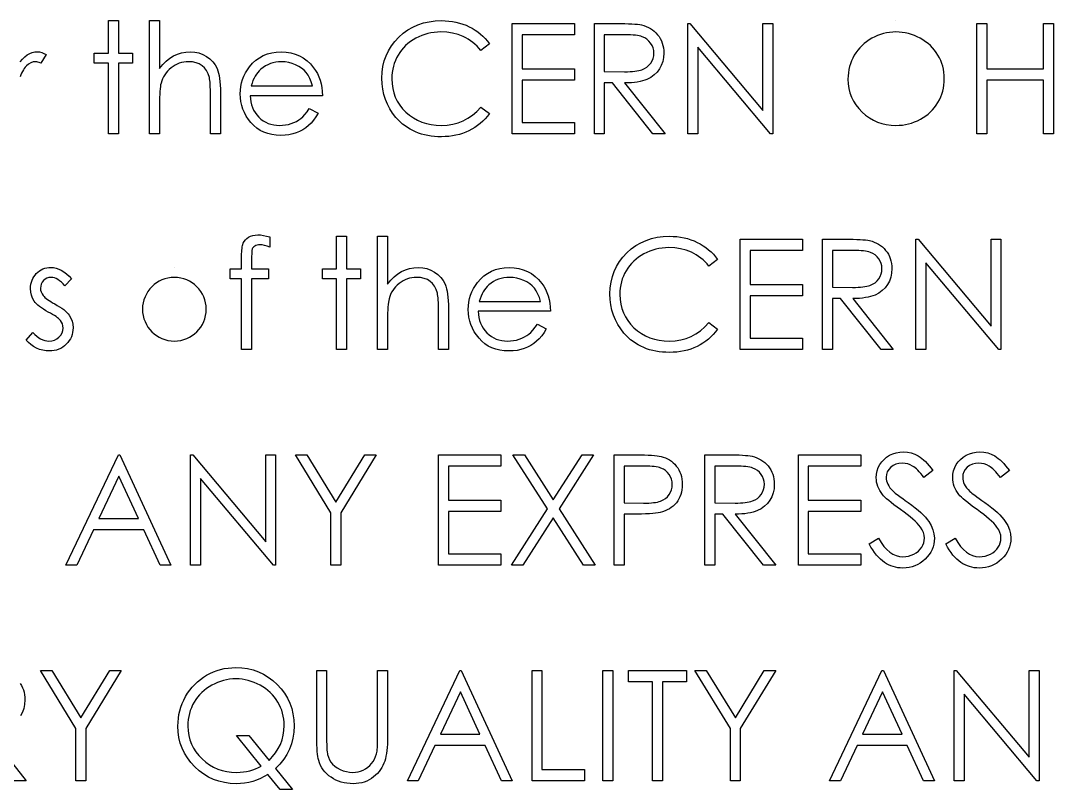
# Model space of a CAD drawing. Header units: millimetres. Extents: x -118 to 176, y -25 to 88.
# Drawn here: x 42.28 to 74.99, y 56.45 to 80.8 of the extents above; entities that cross this region are included whole.
import ezdxf

# ---------------------------------------------------------------- set-up
doc = ezdxf.new("R2010")
doc.units = ezdxf.units.MM

msp = doc.modelspace()

# ---------------------------------------------------------------- linework, layer by layer
at = {"color": 7, "linetype": 'Continuous'}
for p, q in [((69.991, 80.804), (69.991, 80.804)), ((47.152, 72.984), (47.152, 72.984))]:
    msp.add_line(p, q, dxfattribs=at)
at = {"color": 7, "linetype": 'Continuous', "flags": 128}
for points in [[(45.064, 80.804), (45.379, 80.804), (45.379, 80.804), (45.379, 79.772), (45.379, 79.772), (45.827, 79.772), (45.827, 79.772), (45.827, 79.458), (45.827, 79.458), (45.379, 79.458), (45.379, 79.458), (45.379, 77.215), (45.379, 77.215), (45.064, 77.215), (45.064, 77.215), (45.064, 79.458), (45.064, 79.458), (44.616, 79.458), (44.616, 79.458), (44.616, 79.772), (44.616, 79.772), (45.064, 79.772), (45.064, 79.772), (45.064, 80.804)], [(46.366, 80.804), (46.68, 80.804), (46.68, 80.804), (46.68, 79.289), (46.68, 79.289), (46.784, 79.413), (46.893, 79.521), (47.007, 79.612), (47.126, 79.685), (47.25, 79.743), (47.38, 79.784), (47.513, 79.809), (47.653, 79.817), (47.653, 79.817), (47.795, 79.808), (47.928, 79.781), (48.053, 79.736), (48.169, 79.673), (48.274, 79.594), (48.365, 79.504), (48.441, 79.4), (48.502, 79.284), (48.527, 79.219), (48.549, 79.145), (48.567, 79.063), (48.583, 78.972), (48.594, 78.871), (48.602, 78.763), (48.608, 78.646), (48.609, 78.521), (48.609, 78.521), (48.609, 77.215), (48.609, 77.215), (48.295, 77.215), (48.295, 77.215), (48.295, 78.418), (48.295, 78.418), (48.294, 78.522), (48.293, 78.617), (48.29, 78.704), (48.286, 78.782), (48.281, 78.85), (48.275, 78.908), (48.267, 78.959), (48.259, 79), (48.259, 79), (48.221, 79.117), (48.17, 79.22), (48.107, 79.306), (48.031, 79.377), (47.942, 79.432), (47.84, 79.471), (47.725, 79.495), (47.598, 79.503), (47.598, 79.503), (47.522, 79.5), (47.448, 79.491), (47.376, 79.476), (47.307, 79.455), (47.239, 79.427), (47.173, 79.394), (47.11, 79.354), (47.048, 79.308), (46.99, 79.258), (46.937, 79.205), (46.889, 79.149), (46.847, 79.09), (46.81, 79.028), (46.777, 78.964), (46.75, 78.896), (46.728, 78.826), (46.728, 78.826), (46.717, 78.775), (46.707, 78.714), (46.699, 78.643), (46.692, 78.561), (46.687, 78.471), (46.683, 78.37), (46.68, 78.26), (46.68, 78.139), (46.68, 78.139), (46.68, 77.215), (46.68, 77.215), (46.366, 77.215), (46.366, 77.215), (46.366, 80.804)], [(57.135, 80.072), (56.86, 79.862), (56.86, 79.862), (56.8, 79.931), (56.738, 79.997), (56.673, 80.058), (56.605, 80.114), (56.533, 80.166), (56.46, 80.214), (56.383, 80.257), (56.303, 80.297), (56.136, 80.362), (55.961, 80.408), (55.779, 80.436), (55.588, 80.445), (55.588, 80.445), (55.483, 80.443), (55.379, 80.433), (55.278, 80.417), (55.179, 80.396), (55.081, 80.367), (54.985, 80.334), (54.892, 80.293), (54.8, 80.247), (54.712, 80.195), (54.629, 80.139), (54.551, 80.079), (54.478, 80.014), (54.41, 79.945), (54.348, 79.872), (54.29, 79.795), (54.238, 79.713), (54.191, 79.628), (54.151, 79.541), (54.117, 79.451), (54.089, 79.358), (54.067, 79.263), (54.051, 79.165), (54.042, 79.064), (54.039, 78.961), (54.039, 78.961), (54.046, 78.806), (54.067, 78.658), (54.101, 78.517), (54.15, 78.382), (54.213, 78.253), (54.29, 78.131), (54.38, 78.015), (54.485, 77.907), (54.6, 77.808), (54.722, 77.721), (54.852, 77.649), (54.989, 77.59), (55.133, 77.543), (55.285, 77.51), (55.444, 77.49), (55.61, 77.484), (55.61, 77.484), (55.793, 77.493), (55.968, 77.52), (56.136, 77.566), (56.296, 77.63), (56.449, 77.712), (56.594, 77.812), (56.73, 77.93), (56.86, 78.067), (56.86, 78.067), (57.135, 77.859), (57.135, 77.859), (57.068, 77.774), (56.996, 77.693), (56.921, 77.618), (56.842, 77.548), (56.758, 77.482), (56.671, 77.422), (56.579, 77.367), (56.484, 77.316), (56.385, 77.271), (56.283, 77.233), (56.179, 77.2), (56.071, 77.172), (55.961, 77.151), (55.847, 77.137), (55.731, 77.128), (55.612, 77.125), (55.612, 77.125), (55.499, 77.127), (55.389, 77.135), (55.283, 77.147), (55.179, 77.163), (55.078, 77.184), (54.98, 77.211), (54.886, 77.242), (54.794, 77.278), (54.705, 77.318), (54.619, 77.364), (54.537, 77.414), (54.457, 77.469), (54.38, 77.529), (54.307, 77.593), (54.236, 77.663), (54.168, 77.737), (54.168, 77.737), (54.065, 77.869), (53.974, 78.009), (53.898, 78.155), (53.835, 78.308), (53.787, 78.467), (53.753, 78.633), (53.732, 78.805), (53.725, 78.985), (53.725, 78.985), (53.733, 79.173), (53.758, 79.354), (53.8, 79.528), (53.859, 79.693), (53.934, 79.851), (54.027, 80.001), (54.136, 80.144), (54.262, 80.279), (54.401, 80.403), (54.547, 80.509), (54.703, 80.599), (54.867, 80.673), (55.039, 80.731), (55.22, 80.771), (55.41, 80.796), (55.608, 80.804), (55.608, 80.804), (55.728, 80.801), (55.846, 80.792), (55.961, 80.777), (56.072, 80.756), (56.181, 80.729), (56.287, 80.696), (56.39, 80.656), (56.489, 80.611), (56.585, 80.561), (56.677, 80.506), (56.765, 80.445), (56.847, 80.381), (56.926, 80.311), (57, 80.236), (57.07, 80.156), (57.135, 80.072)], [(57.853, 80.715), (59.827, 80.715), (59.827, 80.715), (59.827, 80.356), (59.827, 80.356), (58.167, 80.356), (58.167, 80.356), (58.167, 79.279), (58.167, 79.279), (59.827, 79.279), (59.827, 79.279), (59.827, 78.92), (59.827, 78.92), (58.167, 78.92), (58.167, 78.92), (58.167, 77.574), (58.167, 77.574), (59.827, 77.574), (59.827, 77.574), (59.827, 77.215), (59.827, 77.215), (57.853, 77.215), (57.853, 77.215), (57.853, 80.715)], [(60.455, 80.715), (61.156, 80.715), (61.156, 80.715), (61.296, 80.714), (61.425, 80.712), (61.541, 80.708), (61.647, 80.703), (61.74, 80.696), (61.821, 80.688), (61.891, 80.678), (61.949, 80.667), (61.949, 80.667), (62.025, 80.647), (62.098, 80.621), (62.168, 80.59), (62.233, 80.554), (62.294, 80.513), (62.353, 80.466), (62.407, 80.415), (62.458, 80.358), (62.504, 80.298), (62.544, 80.234), (62.578, 80.166), (62.605, 80.095), (62.627, 80.021), (62.642, 79.944), (62.651, 79.863), (62.654, 79.779), (62.654, 79.779), (62.646, 79.639), (62.62, 79.509), (62.576, 79.387), (62.516, 79.273), (62.44, 79.171), (62.348, 79.082), (62.242, 79.006), (62.121, 78.944), (62.054, 78.918), (61.981, 78.894), (61.902, 78.875), (61.816, 78.859), (61.724, 78.847), (61.627, 78.838), (61.523, 78.832), (61.413, 78.83), (61.413, 78.83), (62.699, 77.215), (62.699, 77.215), (62.311, 77.215), (62.311, 77.215), (61.025, 78.83), (61.025, 78.83), (60.77, 78.83), (60.77, 78.83), (60.77, 77.215), (60.77, 77.215), (60.455, 77.215), (60.455, 77.215), (60.455, 80.715)], [(63.417, 77.215), (63.417, 80.715), (63.417, 80.715), (63.483, 80.715), (63.483, 80.715), (65.795, 77.96), (65.795, 77.96), (65.795, 80.715), (65.795, 80.715), (66.109, 80.715), (66.109, 80.715), (66.109, 77.215), (66.109, 77.215), (66.038, 77.215), (66.038, 77.215), (63.731, 79.963), (63.731, 79.963), (63.731, 77.215), (63.731, 77.215), (63.417, 77.215)], [(72.571, 80.715), (72.885, 80.715), (72.885, 80.715), (72.885, 79.279), (72.885, 79.279), (74.68, 79.279), (74.68, 79.279), (74.68, 80.715), (74.68, 80.715), (74.994, 80.715), (74.994, 80.715), (74.994, 77.215), (74.994, 77.215), (74.68, 77.215), (74.68, 77.215), (74.68, 78.92), (74.68, 78.92), (72.885, 78.92), (72.885, 78.92), (72.885, 77.215), (72.885, 77.215), (72.571, 77.215), (72.571, 77.215), (72.571, 80.715)], [(60.77, 80.356), (60.77, 79.189), (60.77, 79.189), (61.41, 79.184), (61.41, 79.184), (61.5, 79.185), (61.584, 79.188), (61.662, 79.193), (61.734, 79.2), (61.8, 79.209), (61.86, 79.22), (61.914, 79.234), (61.961, 79.249), (62.046, 79.287), (62.121, 79.334), (62.185, 79.392), (62.24, 79.458), (62.284, 79.532), (62.315, 79.61), (62.334, 79.693), (62.34, 79.779), (62.34, 79.779), (62.334, 79.863), (62.315, 79.944), (62.283, 80.02), (62.238, 80.093), (62.184, 80.159), (62.121, 80.214), (62.051, 80.26), (61.973, 80.295), (61.928, 80.309), (61.877, 80.321), (61.818, 80.332), (61.754, 80.34), (61.682, 80.347), (61.603, 80.352), (61.518, 80.355), (61.426, 80.356), (61.426, 80.356), (60.77, 80.356)], [(70.006, 80.445), (69.907, 80.443), (69.808, 80.433), (69.712, 80.417), (69.616, 80.396), (69.522, 80.367), (69.429, 80.332), (69.338, 80.292), (69.248, 80.245), (69.161, 80.193), (69.079, 80.136), (69.001, 80.075), (68.929, 80.01), (68.862, 79.94), (68.799, 79.867), (68.741, 79.788), (68.689, 79.706), (68.642, 79.62), (68.6, 79.532), (68.566, 79.441), (68.538, 79.347), (68.516, 79.252), (68.5, 79.154), (68.49, 79.054), (68.487, 78.951), (68.487, 78.951), (68.494, 78.799), (68.516, 78.654), (68.55, 78.515), (68.599, 78.382), (68.661, 78.254), (68.738, 78.133), (68.828, 78.018), (68.933, 77.909), (69.047, 77.809), (69.167, 77.723), (69.292, 77.65), (69.423, 77.59), (69.561, 77.543), (69.703, 77.51), (69.852, 77.49), (70.006, 77.484), (70.006, 77.484), (70.11, 77.487), (70.212, 77.496), (70.312, 77.511), (70.41, 77.533), (70.506, 77.56), (70.6, 77.593), (70.692, 77.633), (70.782, 77.679), (70.869, 77.73), (70.951, 77.785), (71.028, 77.846), (71.1, 77.91), (71.167, 77.979), (71.23, 78.052), (71.286, 78.13), (71.339, 78.213), (71.386, 78.299), (71.427, 78.388), (71.461, 78.478), (71.489, 78.571), (71.511, 78.667), (71.526, 78.764), (71.536, 78.864), (71.539, 78.967), (71.539, 78.967), (71.536, 79.068), (71.526, 79.168), (71.511, 79.265), (71.489, 79.359), (71.461, 79.451), (71.427, 79.54), (71.386, 79.627), (71.339, 79.712), (71.286, 79.793), (71.229, 79.87), (71.166, 79.943), (71.098, 80.012), (71.026, 80.077), (70.947, 80.137), (70.864, 80.193), (70.776, 80.245), (70.685, 80.292), (70.592, 80.332), (70.498, 80.367), (70.402, 80.396), (70.305, 80.417), (70.207, 80.433), (70.107, 80.443), (70.006, 80.445)], [(42.264, 79.499), (42.338, 79.588), (42.413, 79.66), (42.49, 79.718), (42.569, 79.761), (42.65, 79.793), (42.732, 79.811), (42.817, 79.817), (42.817, 79.817), (42.882, 79.811), (42.949, 79.795), (43.019, 79.768), (43.09, 79.729), (43.09, 79.729), (42.918, 79.457), (42.918, 79.457), (42.872, 79.477), (42.83, 79.492), (42.791, 79.5), (42.757, 79.503), (42.757, 79.503), (42.682, 79.495), (42.608, 79.469), (42.535, 79.427), (42.464, 79.368), (42.43, 79.333), (42.397, 79.292), (42.368, 79.247), (42.34, 79.197), (42.314, 79.143), (42.29, 79.084), (42.268, 79.02)], [(51.426, 78.022), (51.705, 77.876), (51.705, 77.876), (51.637, 77.759), (51.563, 77.653), (51.485, 77.559), (51.4, 77.478), (51.311, 77.407), (51.217, 77.346), (51.117, 77.292), (51.012, 77.248), (50.901, 77.214), (50.782, 77.189), (50.657, 77.175), (50.524, 77.17), (50.524, 77.17), (50.377, 77.176), (50.238, 77.195), (50.108, 77.226), (49.985, 77.271), (49.871, 77.327), (49.765, 77.397), (49.667, 77.479), (49.578, 77.574), (49.498, 77.676), (49.429, 77.782), (49.371, 77.891), (49.323, 78.004), (49.285, 78.12), (49.259, 78.238), (49.243, 78.361), (49.237, 78.486), (49.237, 78.486), (49.242, 78.604), (49.256, 78.719), (49.279, 78.831), (49.311, 78.939), (49.352, 79.044), (49.403, 79.146), (49.463, 79.245), (49.532, 79.34), (49.532, 79.34), (49.629, 79.452), (49.735, 79.549), (49.847, 79.631), (49.969, 79.698), (50.098, 79.75), (50.234, 79.788), (50.379, 79.809), (50.532, 79.817), (50.532, 79.817), (50.689, 79.809), (50.838, 79.786), (50.979, 79.746), (51.112, 79.692), (51.236, 79.621), (51.353, 79.534), (51.461, 79.431), (51.562, 79.314), (51.562, 79.314), (51.626, 79.222), (51.682, 79.125), (51.729, 79.022), (51.768, 78.914), (51.799, 78.8), (51.821, 78.681), (51.834, 78.556), (51.84, 78.426), (51.84, 78.426), (49.552, 78.426), (49.552, 78.426), (49.558, 78.325), (49.572, 78.228), (49.594, 78.137), (49.625, 78.05), (49.663, 77.968), (49.709, 77.89), (49.764, 77.817), (49.826, 77.748), (49.895, 77.686), (49.967, 77.632), (50.044, 77.587), (50.124, 77.55), (50.209, 77.521), (50.297, 77.501), (50.389, 77.488), (50.485, 77.484), (50.485, 77.484), (50.579, 77.487), (50.671, 77.498), (50.762, 77.517), (50.851, 77.543), (50.938, 77.576), (51.017, 77.613), (51.089, 77.656), (51.155, 77.703), (51.219, 77.759), (51.285, 77.832), (51.355, 77.919), (51.426, 78.022)], [(51.526, 78.74), (51.489, 78.864), (51.443, 78.975), (51.391, 79.073), (51.33, 79.157), (51.262, 79.231), (51.182, 79.298), (51.092, 79.356), (50.992, 79.408), (50.885, 79.45), (50.775, 79.479), (50.663, 79.497), (50.548, 79.503), (50.548, 79.503), (50.454, 79.499), (50.363, 79.488), (50.275, 79.469), (50.192, 79.443), (50.11, 79.409), (50.033, 79.368), (49.96, 79.319), (49.889, 79.263), (49.889, 79.263), (49.84, 79.217), (49.794, 79.165), (49.751, 79.108), (49.712, 79.046), (49.676, 78.977), (49.642, 78.904), (49.612, 78.825), (49.585, 78.74), (49.585, 78.74), (51.526, 78.74)], [(50.18, 73.95), (50.18, 73.623), (50.18, 73.623), (50.09, 73.658), (50.007, 73.682), (49.931, 73.697), (49.861, 73.702), (49.861, 73.702), (49.815, 73.699), (49.771, 73.692), (49.732, 73.679), (49.697, 73.662), (49.668, 73.641), (49.644, 73.619), (49.627, 73.595), (49.615, 73.57), (49.611, 73.554), (49.608, 73.533), (49.605, 73.507), (49.603, 73.475), (49.601, 73.437), (49.6, 73.395), (49.599, 73.347), (49.599, 73.294), (49.599, 73.294), (49.599, 72.939), (49.599, 72.939), (50.135, 72.939), (50.135, 72.939), (50.135, 72.625), (50.135, 72.625), (49.598, 72.625), (49.598, 72.625), (49.596, 70.381), (49.596, 70.381), (49.282, 70.381), (49.282, 70.381), (49.282, 72.625), (49.282, 72.625), (48.923, 72.625), (48.923, 72.625), (48.923, 72.939), (48.923, 72.939), (49.282, 72.939), (49.282, 72.939), (49.282, 73.348), (49.282, 73.348), (49.283, 73.416), (49.286, 73.478), (49.289, 73.536), (49.295, 73.589), (49.302, 73.636), (49.311, 73.679), (49.321, 73.716), (49.333, 73.749), (49.362, 73.806), (49.401, 73.857), (49.448, 73.903), (49.504, 73.942), (49.568, 73.974), (49.638, 73.998), (49.714, 74.011), (49.797, 74.016), (49.797, 74.016), (49.881, 74.012), (49.973, 74), (50.073, 73.979), (50.18, 73.95)], [(52.289, 73.971), (52.603, 73.971), (52.603, 73.971), (52.603, 72.939), (52.603, 72.939), (53.052, 72.939), (53.052, 72.939), (53.052, 72.625), (53.052, 72.625), (52.603, 72.625), (52.603, 72.625), (52.603, 70.381), (52.603, 70.381), (52.289, 70.381), (52.289, 70.381), (52.289, 72.625), (52.289, 72.625), (51.84, 72.625), (51.84, 72.625), (51.84, 72.939), (51.84, 72.939), (52.289, 72.939), (52.289, 72.939), (52.289, 73.971)], [(53.59, 73.971), (53.904, 73.971), (53.904, 73.971), (53.904, 72.456), (53.904, 72.456), (54.008, 72.58), (54.117, 72.687), (54.231, 72.778), (54.35, 72.852), (54.474, 72.909), (54.604, 72.951), (54.738, 72.975), (54.877, 72.984), (54.877, 72.984), (55.019, 72.975), (55.152, 72.948), (55.277, 72.902), (55.393, 72.839), (55.499, 72.761), (55.59, 72.67), (55.665, 72.567), (55.726, 72.451), (55.752, 72.386), (55.773, 72.311), (55.792, 72.229), (55.807, 72.138), (55.818, 72.038), (55.827, 71.93), (55.832, 71.813), (55.834, 71.687), (55.834, 71.687), (55.834, 70.381), (55.834, 70.381), (55.52, 70.381), (55.52, 70.381), (55.52, 71.584), (55.52, 71.584), (55.519, 71.689), (55.517, 71.784), (55.515, 71.87), (55.51, 71.948), (55.506, 72.016), (55.499, 72.075), (55.491, 72.126), (55.483, 72.166), (55.483, 72.166), (55.445, 72.284), (55.395, 72.386), (55.332, 72.473), (55.255, 72.543), (55.166, 72.599), (55.065, 72.638), (54.95, 72.662), (54.822, 72.67), (54.822, 72.67), (54.746, 72.667), (54.673, 72.658), (54.6, 72.642), (54.531, 72.621), (54.463, 72.593), (54.398, 72.56), (54.334, 72.52), (54.272, 72.475), (54.214, 72.424), (54.161, 72.372), (54.114, 72.316), (54.071, 72.257), (54.034, 72.195), (54.002, 72.131), (53.974, 72.062), (53.953, 71.992), (53.953, 71.992), (53.941, 71.941), (53.931, 71.88), (53.923, 71.809), (53.916, 71.728), (53.911, 71.638), (53.907, 71.537), (53.905, 71.427), (53.904, 71.306), (53.904, 71.306), (53.904, 70.381), (53.904, 70.381), (53.59, 70.381), (53.59, 70.381), (53.59, 73.971)], [(64.359, 73.239), (64.084, 73.029), (64.084, 73.029), (64.025, 73.098), (63.962, 73.163), (63.897, 73.224), (63.829, 73.281), (63.758, 73.333), (63.684, 73.381), (63.607, 73.424), (63.527, 73.463), (63.36, 73.529), (63.186, 73.575), (63.003, 73.603), (62.813, 73.612), (62.813, 73.612), (62.707, 73.609), (62.604, 73.599), (62.502, 73.584), (62.403, 73.562), (62.305, 73.534), (62.21, 73.5), (62.116, 73.46), (62.025, 73.414), (61.936, 73.362), (61.853, 73.306), (61.776, 73.245), (61.703, 73.181), (61.635, 73.112), (61.572, 73.039), (61.515, 72.961), (61.462, 72.88), (61.415, 72.795), (61.375, 72.708), (61.341, 72.618), (61.313, 72.525), (61.291, 72.429), (61.276, 72.332), (61.266, 72.231), (61.263, 72.128), (61.263, 72.128), (61.27, 71.973), (61.291, 71.825), (61.326, 71.683), (61.375, 71.549), (61.437, 71.42), (61.514, 71.298), (61.605, 71.182), (61.709, 71.073), (61.824, 70.974), (61.947, 70.888), (62.076, 70.816), (62.213, 70.756), (62.358, 70.71), (62.509, 70.677), (62.668, 70.657), (62.834, 70.65), (62.834, 70.65), (63.017, 70.66), (63.193, 70.687), (63.36, 70.732), (63.521, 70.796), (63.673, 70.878), (63.818, 70.979), (63.955, 71.097), (64.084, 71.234), (64.084, 71.234), (64.359, 71.026), (64.359, 71.026), (64.292, 70.941), (64.22, 70.86), (64.145, 70.785), (64.066, 70.715), (63.983, 70.649), (63.895, 70.589), (63.803, 70.533), (63.708, 70.483), (63.609, 70.438), (63.507, 70.399), (63.403, 70.366), (63.295, 70.339), (63.185, 70.318), (63.071, 70.303), (62.956, 70.294), (62.836, 70.291), (62.836, 70.291), (62.724, 70.294), (62.613, 70.301), (62.507, 70.313), (62.403, 70.33), (62.302, 70.351), (62.205, 70.378), (62.11, 70.409), (62.018, 70.444), (61.929, 70.485), (61.844, 70.531), (61.761, 70.581), (61.681, 70.636), (61.605, 70.695), (61.531, 70.76), (61.46, 70.829), (61.393, 70.904), (61.393, 70.904), (61.289, 71.036), (61.199, 71.176), (61.122, 71.321), (61.06, 71.474), (61.011, 71.633), (60.977, 71.8), (60.956, 71.972), (60.949, 72.152), (60.949, 72.152), (60.957, 72.34), (60.983, 72.521), (61.025, 72.694), (61.084, 72.86), (61.159, 73.017), (61.251, 73.168), (61.36, 73.31), (61.486, 73.446), (61.625, 73.569), (61.771, 73.676), (61.927, 73.766), (62.091, 73.84), (62.264, 73.897), (62.445, 73.938), (62.635, 73.963), (62.832, 73.971), (62.832, 73.971), (62.953, 73.968), (63.071, 73.959), (63.185, 73.944), (63.296, 73.923), (63.405, 73.896), (63.511, 73.862), (63.614, 73.823), (63.714, 73.778), (63.81, 73.728), (63.901, 73.672), (63.989, 73.612), (64.072, 73.547), (64.15, 73.477), (64.225, 73.403), (64.294, 73.323), (64.359, 73.239)], [(65.077, 73.881), (67.052, 73.881), (67.052, 73.881), (67.052, 73.522), (67.052, 73.522), (65.391, 73.522), (65.391, 73.522), (65.391, 72.445), (65.391, 72.445), (67.052, 72.445), (67.052, 72.445), (67.052, 72.086), (67.052, 72.086), (65.391, 72.086), (65.391, 72.086), (65.391, 70.74), (65.391, 70.74), (67.052, 70.74), (67.052, 70.74), (67.052, 70.381), (67.052, 70.381), (65.077, 70.381), (65.077, 70.381), (65.077, 73.881)], [(67.68, 73.881), (68.38, 73.881), (68.38, 73.881), (68.52, 73.881), (68.649, 73.878), (68.766, 73.874), (68.871, 73.869), (68.964, 73.862), (69.046, 73.855), (69.116, 73.845), (69.173, 73.834), (69.173, 73.834), (69.25, 73.813), (69.323, 73.787), (69.392, 73.756), (69.457, 73.721), (69.519, 73.679), (69.577, 73.633), (69.632, 73.582), (69.682, 73.525), (69.728, 73.465), (69.768, 73.4), (69.802, 73.333), (69.829, 73.262), (69.851, 73.188), (69.867, 73.111), (69.876, 73.029), (69.879, 72.945), (69.879, 72.945), (69.87, 72.806), (69.844, 72.675), (69.801, 72.553), (69.74, 72.44), (69.664, 72.337), (69.573, 72.248), (69.466, 72.173), (69.346, 72.11), (69.278, 72.084), (69.205, 72.061), (69.126, 72.042), (69.041, 72.026), (68.949, 72.013), (68.851, 72.004), (68.748, 71.999), (68.638, 71.997), (68.638, 71.997), (69.923, 70.381), (69.923, 70.381), (69.535, 70.381), (69.535, 70.381), (68.249, 71.997), (68.249, 71.997), (67.994, 71.997), (67.994, 71.997), (67.994, 70.381), (67.994, 70.381), (67.68, 70.381), (67.68, 70.381), (67.68, 73.881)], [(70.641, 70.381), (70.641, 73.881), (70.641, 73.881), (70.707, 73.881), (70.707, 73.881), (73.02, 71.126), (73.02, 71.126), (73.02, 73.881), (73.02, 73.881), (73.334, 73.881), (73.334, 73.881), (73.334, 70.381), (73.334, 70.381), (73.262, 70.381), (73.262, 70.381), (70.955, 73.13), (70.955, 73.13), (70.955, 70.381), (70.955, 70.381), (70.641, 70.381)], [(67.994, 73.522), (67.994, 72.356), (67.994, 72.356), (68.635, 72.351), (68.635, 72.351), (68.724, 72.351), (68.809, 72.355), (68.886, 72.36), (68.959, 72.367), (69.025, 72.376), (69.084, 72.387), (69.138, 72.4), (69.186, 72.416), (69.27, 72.454), (69.345, 72.501), (69.409, 72.558), (69.464, 72.625), (69.508, 72.699), (69.539, 72.777), (69.558, 72.86), (69.564, 72.946), (69.564, 72.946), (69.558, 73.03), (69.539, 73.111), (69.507, 73.187), (69.463, 73.259), (69.408, 73.325), (69.346, 73.381), (69.276, 73.426), (69.197, 73.461), (69.152, 73.475), (69.101, 73.488), (69.043, 73.498), (68.978, 73.507), (68.906, 73.514), (68.828, 73.519), (68.742, 73.522), (68.65, 73.522), (68.65, 73.522), (67.994, 73.522)], [(43.898, 72.62), (43.685, 72.4), (43.685, 72.4), (43.629, 72.464), (43.572, 72.518), (43.516, 72.564), (43.462, 72.602), (43.406, 72.632), (43.352, 72.653), (43.297, 72.665), (43.243, 72.67), (43.243, 72.67), (43.177, 72.663), (43.116, 72.644), (43.059, 72.611), (43.008, 72.566), (42.965, 72.512), (42.935, 72.454), (42.917, 72.392), (42.911, 72.325), (42.911, 72.325), (42.916, 72.265), (42.932, 72.207), (42.96, 72.149), (42.998, 72.093), (42.998, 72.093), (43.022, 72.065), (43.053, 72.035), (43.089, 72.004), (43.132, 71.971), (43.181, 71.938), (43.236, 71.903), (43.296, 71.867), (43.363, 71.83), (43.363, 71.83), (43.444, 71.783), (43.518, 71.738), (43.586, 71.692), (43.647, 71.647), (43.701, 71.603), (43.749, 71.558), (43.79, 71.514), (43.823, 71.471), (43.823, 71.471), (43.875, 71.38), (43.913, 71.284), (43.935, 71.183), (43.943, 71.075), (43.943, 71.075), (43.939, 71), (43.929, 70.927), (43.912, 70.857), (43.889, 70.79), (43.858, 70.725), (43.822, 70.664), (43.779, 70.606), (43.728, 70.551), (43.673, 70.5), (43.614, 70.457), (43.553, 70.42), (43.488, 70.39), (43.419, 70.366), (43.347, 70.35), (43.272, 70.34), (43.193, 70.336), (43.193, 70.336), (43.087, 70.342), (42.984, 70.359), (42.883, 70.388), (42.784, 70.428), (42.691, 70.479), (42.606, 70.538), (42.53, 70.606), (42.462, 70.683), (42.462, 70.683), (42.67, 70.92), (42.67, 70.92), (42.73, 70.857), (42.791, 70.802), (42.854, 70.756), (42.916, 70.718), (42.98, 70.688), (43.045, 70.667), (43.11, 70.655), (43.177, 70.65), (43.177, 70.65), (43.267, 70.658), (43.351, 70.681), (43.427, 70.719), (43.497, 70.773), (43.554, 70.837), (43.596, 70.907), (43.62, 70.981), (43.629, 71.062), (43.629, 71.062), (43.623, 71.129), (43.607, 71.192), (43.58, 71.251), (43.542, 71.306), (43.542, 71.306), (43.518, 71.333), (43.486, 71.361), (43.448, 71.392), (43.403, 71.424), (43.351, 71.458), (43.292, 71.493), (43.227, 71.53), (43.155, 71.57), (43.155, 71.57), (43.077, 71.614), (43.005, 71.658), (42.941, 71.702), (42.882, 71.746), (42.83, 71.789), (42.785, 71.833), (42.746, 71.876), (42.714, 71.919), (42.714, 71.919), (42.662, 72.008), (42.626, 72.104), (42.603, 72.205), (42.596, 72.313), (42.596, 72.313), (42.599, 72.384), (42.608, 72.451), (42.622, 72.515), (42.642, 72.577), (42.668, 72.635), (42.7, 72.691), (42.737, 72.743), (42.779, 72.792), (42.827, 72.837), (42.878, 72.876), (42.931, 72.909), (42.987, 72.936), (43.047, 72.957), (43.109, 72.972), (43.174, 72.981), (43.243, 72.984), (43.243, 72.984), (43.324, 72.978), (43.406, 72.961), (43.488, 72.933), (43.57, 72.893), (43.651, 72.841), (43.733, 72.779), (43.816, 72.705), (43.898, 72.62)], [(58.651, 71.189), (58.93, 71.042), (58.93, 71.042), (58.861, 70.925), (58.787, 70.82), (58.709, 70.726), (58.625, 70.645), (58.536, 70.574), (58.442, 70.512), (58.342, 70.459), (58.236, 70.415), (58.125, 70.381), (58.006, 70.356), (57.881, 70.341), (57.748, 70.336), (57.748, 70.336), (57.601, 70.343), (57.462, 70.362), (57.332, 70.393), (57.209, 70.437), (57.096, 70.494), (56.99, 70.563), (56.892, 70.646), (56.803, 70.74), (56.723, 70.843), (56.653, 70.948), (56.595, 71.058), (56.547, 71.171), (56.51, 71.286), (56.483, 71.405), (56.467, 71.528), (56.462, 71.653), (56.462, 71.653), (56.467, 71.771), (56.48, 71.886), (56.503, 71.997), (56.535, 72.106), (56.577, 72.211), (56.627, 72.313), (56.688, 72.412), (56.756, 72.507), (56.756, 72.507), (56.854, 72.618), (56.959, 72.716), (57.072, 72.797), (57.193, 72.865), (57.322, 72.916), (57.459, 72.954), (57.603, 72.976), (57.756, 72.984), (57.756, 72.984), (57.913, 72.976), (58.063, 72.952), (58.203, 72.913), (58.336, 72.858), (58.461, 72.787), (58.577, 72.701), (58.686, 72.598), (58.786, 72.48), (58.786, 72.48), (58.851, 72.389), (58.906, 72.292), (58.954, 72.189), (58.992, 72.081), (59.023, 71.967), (59.045, 71.848), (59.059, 71.723), (59.064, 71.593), (59.064, 71.593), (56.776, 71.593), (56.776, 71.593), (56.782, 71.492), (56.796, 71.395), (56.819, 71.303), (56.85, 71.216), (56.887, 71.134), (56.934, 71.056), (56.988, 70.983), (57.051, 70.915), (57.119, 70.853), (57.192, 70.799), (57.268, 70.753), (57.349, 70.716), (57.433, 70.688), (57.521, 70.667), (57.613, 70.655), (57.709, 70.65), (57.709, 70.65), (57.803, 70.654), (57.895, 70.665), (57.986, 70.684), (58.076, 70.71), (58.162, 70.742), (58.241, 70.78), (58.314, 70.822), (58.379, 70.869), (58.443, 70.926), (58.51, 70.999), (58.579, 71.086), (58.651, 71.189)], [(58.75, 71.907), (58.713, 72.031), (58.668, 72.142), (58.615, 72.239), (58.555, 72.323), (58.486, 72.398), (58.406, 72.464), (58.316, 72.523), (58.216, 72.574), (58.109, 72.616), (57.999, 72.646), (57.887, 72.664), (57.772, 72.67), (57.772, 72.67), (57.678, 72.666), (57.587, 72.655), (57.5, 72.636), (57.416, 72.61), (57.335, 72.576), (57.258, 72.535), (57.184, 72.486), (57.113, 72.43), (57.113, 72.43), (57.064, 72.384), (57.019, 72.332), (56.976, 72.275), (56.937, 72.213), (56.9, 72.144), (56.866, 72.07), (56.836, 71.992), (56.809, 71.907), (56.809, 71.907), (58.75, 71.907)], [(69.161, 64.223), (69.456, 64.4), (69.456, 64.4), (69.541, 64.264), (69.629, 64.145), (69.72, 64.045), (69.815, 63.963), (69.912, 63.899), (70.013, 63.854), (70.118, 63.826), (70.225, 63.817), (70.225, 63.817), (70.317, 63.822), (70.406, 63.837), (70.492, 63.863), (70.575, 63.898), (70.653, 63.943), (70.72, 63.994), (70.777, 64.053), (70.825, 64.118), (70.862, 64.188), (70.89, 64.26), (70.905, 64.334), (70.911, 64.41), (70.911, 64.41), (70.903, 64.497), (70.879, 64.584), (70.84, 64.669), (70.785, 64.754), (70.785, 64.754), (70.737, 64.813), (70.681, 64.876), (70.615, 64.941), (70.541, 65.01), (70.458, 65.081), (70.366, 65.155), (70.264, 65.232), (70.154, 65.312), (70.154, 65.312), (70.044, 65.391), (69.945, 65.465), (69.857, 65.533), (69.78, 65.596), (69.714, 65.653), (69.658, 65.703), (69.614, 65.749), (69.581, 65.788), (69.581, 65.788), (69.535, 65.85), (69.495, 65.913), (69.461, 65.978), (69.434, 66.045), (69.412, 66.111), (69.397, 66.18), (69.388, 66.25), (69.385, 66.321), (69.385, 66.321), (69.392, 66.432), (69.413, 66.538), (69.447, 66.639), (69.496, 66.735), (69.557, 66.824), (69.63, 66.903), (69.714, 66.971), (69.808, 67.03), (69.911, 67.077), (70.019, 67.111), (70.131, 67.131), (70.247, 67.138), (70.247, 67.138), (70.371, 67.13), (70.491, 67.106), (70.606, 67.066), (70.717, 67.011), (70.772, 66.976), (70.828, 66.934), (70.885, 66.886), (70.942, 66.831), (71, 66.77), (71.059, 66.702), (71.119, 66.626), (71.18, 66.545), (71.18, 66.545), (70.896, 66.33), (70.896, 66.33), (70.844, 66.396), (70.794, 66.455), (70.747, 66.509), (70.7, 66.557), (70.657, 66.599), (70.615, 66.636), (70.574, 66.666), (70.536, 66.691), (70.46, 66.73), (70.381, 66.757), (70.298, 66.773), (70.212, 66.779), (70.212, 66.779), (70.104, 66.771), (70.007, 66.746), (69.92, 66.706), (69.843, 66.65), (69.78, 66.583), (69.735, 66.508), (69.708, 66.425), (69.699, 66.336), (69.699, 66.336), (69.702, 66.279), (69.712, 66.224), (69.726, 66.169), (69.748, 66.115), (69.778, 66.061), (69.818, 66.004), (69.869, 65.945), (69.93, 65.883), (69.93, 65.883), (69.953, 65.863), (69.986, 65.836), (70.029, 65.803), (70.083, 65.763), (70.147, 65.716), (70.221, 65.662), (70.305, 65.602), (70.4, 65.535), (70.4, 65.535), (70.514, 65.451), (70.618, 65.371), (70.713, 65.292), (70.798, 65.216), (70.875, 65.142), (70.942, 65.071), (71, 65.001), (71.049, 64.934), (71.126, 64.802), (71.18, 64.67), (71.213, 64.538), (71.225, 64.405), (71.225, 64.405), (71.22, 64.311), (71.206, 64.22), (71.184, 64.133), (71.152, 64.048), (71.111, 63.966), (71.061, 63.887), (71.002, 63.812), (70.933, 63.74), (70.858, 63.674), (70.779, 63.617), (70.697, 63.568), (70.61, 63.529), (70.52, 63.498), (70.425, 63.476), (70.327, 63.462), (70.225, 63.458), (70.225, 63.458), (70.146, 63.461), (70.068, 63.469), (69.992, 63.483), (69.918, 63.502), (69.847, 63.527), (69.777, 63.557), (69.709, 63.593), (69.642, 63.634), (69.578, 63.682), (69.515, 63.737), (69.452, 63.8), (69.391, 63.87), (69.332, 63.947), (69.273, 64.032), (69.217, 64.123), (69.161, 64.223)], [(71.584, 64.223), (71.88, 64.4), (71.88, 64.4), (71.964, 64.264), (72.052, 64.145), (72.143, 64.045), (72.238, 63.963), (72.335, 63.899), (72.436, 63.854), (72.541, 63.826), (72.648, 63.817), (72.648, 63.817), (72.74, 63.822), (72.829, 63.837), (72.915, 63.863), (72.999, 63.898), (73.076, 63.943), (73.143, 63.994), (73.2, 64.053), (73.248, 64.118), (73.285, 64.188), (73.313, 64.26), (73.328, 64.334), (73.334, 64.41), (73.334, 64.41), (73.326, 64.497), (73.302, 64.584), (73.263, 64.669), (73.208, 64.754), (73.208, 64.754), (73.16, 64.813), (73.104, 64.876), (73.038, 64.941), (72.964, 65.01), (72.881, 65.081), (72.789, 65.155), (72.687, 65.232), (72.577, 65.312), (72.577, 65.312), (72.467, 65.391), (72.368, 65.465), (72.281, 65.533), (72.203, 65.596), (72.137, 65.653), (72.081, 65.703), (72.037, 65.749), (72.004, 65.788), (72.004, 65.788), (71.958, 65.85), (71.918, 65.913), (71.884, 65.978), (71.857, 66.045), (71.835, 66.111), (71.82, 66.18), (71.811, 66.25), (71.808, 66.321), (71.808, 66.321), (71.815, 66.432), (71.836, 66.538), (71.87, 66.639), (71.919, 66.735), (71.98, 66.824), (72.053, 66.903), (72.137, 66.971), (72.231, 67.03), (72.335, 67.077), (72.443, 67.111), (72.554, 67.131), (72.67, 67.138), (72.67, 67.138), (72.794, 67.13), (72.914, 67.106), (73.029, 67.066), (73.14, 67.011), (73.196, 66.976), (73.251, 66.934), (73.308, 66.886), (73.365, 66.831), (73.423, 66.77), (73.482, 66.702), (73.543, 66.626), (73.603, 66.545), (73.603, 66.545), (73.319, 66.33), (73.319, 66.33), (73.267, 66.396), (73.217, 66.455), (73.17, 66.509), (73.123, 66.557), (73.08, 66.599), (73.038, 66.636), (72.997, 66.666), (72.959, 66.691), (72.884, 66.73), (72.804, 66.757), (72.722, 66.773), (72.635, 66.779), (72.635, 66.779), (72.527, 66.771), (72.43, 66.746), (72.343, 66.706), (72.266, 66.65), (72.203, 66.583), (72.158, 66.508), (72.131, 66.425), (72.122, 66.336), (72.122, 66.336), (72.125, 66.279), (72.135, 66.224), (72.149, 66.169), (72.171, 66.115), (72.201, 66.061), (72.241, 66.004), (72.292, 65.945), (72.353, 65.883), (72.353, 65.883), (72.376, 65.863), (72.409, 65.836), (72.452, 65.803), (72.506, 65.763), (72.57, 65.716), (72.644, 65.662), (72.729, 65.602), (72.823, 65.535), (72.823, 65.535), (72.937, 65.451), (73.041, 65.371), (73.136, 65.292), (73.221, 65.216), (73.298, 65.142), (73.365, 65.071), (73.423, 65.001), (73.472, 64.934), (73.549, 64.802), (73.604, 64.67), (73.637, 64.538), (73.648, 64.405), (73.648, 64.405), (73.644, 64.311), (73.63, 64.22), (73.607, 64.133), (73.575, 64.048), (73.534, 63.966), (73.484, 63.887), (73.425, 63.812), (73.356, 63.74), (73.281, 63.674), (73.203, 63.617), (73.12, 63.568), (73.034, 63.529), (72.943, 63.498), (72.848, 63.476), (72.75, 63.462), (72.648, 63.458), (72.648, 63.458), (72.569, 63.461), (72.491, 63.469), (72.415, 63.483), (72.342, 63.502), (72.27, 63.527), (72.2, 63.557), (72.132, 63.593), (72.065, 63.634), (72.001, 63.682), (71.938, 63.737), (71.875, 63.8), (71.814, 63.87), (71.755, 63.947), (71.697, 64.032), (71.64, 64.123), (71.584, 64.223)], [(45.423, 67.048), (47.039, 63.548), (47.039, 63.548), (46.697, 63.548), (46.697, 63.548), (46.18, 64.67), (46.18, 64.67), (44.593, 64.67), (44.593, 64.67), (44.061, 63.548), (44.061, 63.548), (43.718, 63.548), (43.718, 63.548), (45.379, 67.048), (45.379, 67.048), (45.423, 67.048)], [(47.667, 63.548), (47.667, 67.048), (47.667, 67.048), (47.733, 67.048), (47.733, 67.048), (50.045, 64.293), (50.045, 64.293), (50.045, 67.048), (50.045, 67.048), (50.359, 67.048), (50.359, 67.048), (50.359, 63.548), (50.359, 63.548), (50.288, 63.548), (50.288, 63.548), (47.981, 66.296), (47.981, 66.296), (47.981, 63.548), (47.981, 63.548), (47.667, 63.548)], [(50.987, 67.048), (51.347, 67.048), (51.347, 67.048), (52.267, 65.544), (52.267, 65.544), (53.186, 67.048), (53.186, 67.048), (53.545, 67.048), (53.545, 67.048), (52.423, 65.212), (52.423, 65.212), (52.423, 63.548), (52.423, 63.548), (52.109, 63.548), (52.109, 63.548), (52.109, 65.212), (52.109, 65.212), (50.987, 67.048)], [(55.52, 67.048), (57.494, 67.048), (57.494, 67.048), (57.494, 66.689), (57.494, 66.689), (55.834, 66.689), (55.834, 66.689), (55.834, 65.612), (55.834, 65.612), (57.494, 65.612), (57.494, 65.612), (57.494, 65.253), (57.494, 65.253), (55.834, 65.253), (55.834, 65.253), (55.834, 63.907), (55.834, 63.907), (57.494, 63.907), (57.494, 63.907), (57.494, 63.548), (57.494, 63.548), (55.52, 63.548), (55.52, 63.548), (55.52, 67.048)], [(57.875, 67.048), (58.238, 67.048), (58.238, 67.048), (59.154, 65.616), (59.154, 65.616), (60.071, 67.048), (60.071, 67.048), (60.433, 67.048), (60.433, 67.048), (59.336, 65.333), (59.336, 65.333), (60.478, 63.548), (60.478, 63.548), (60.115, 63.548), (60.115, 63.548), (59.154, 65.05), (59.154, 65.05), (58.193, 63.548), (58.193, 63.548), (57.83, 63.548), (57.83, 63.548), (58.973, 65.333), (58.973, 65.333), (57.875, 67.048)], [(61.084, 67.048), (61.77, 67.048), (61.77, 67.048), (61.912, 67.047), (62.041, 67.044), (62.159, 67.04), (62.265, 67.035), (62.358, 67.028), (62.44, 67.018), (62.51, 67.008), (62.567, 66.995), (62.567, 66.995), (62.639, 66.974), (62.708, 66.948), (62.773, 66.917), (62.836, 66.882), (62.894, 66.841), (62.949, 66.795), (63.001, 66.745), (63.05, 66.69), (63.094, 66.63), (63.132, 66.567), (63.164, 66.5), (63.191, 66.429), (63.211, 66.354), (63.226, 66.277), (63.235, 66.195), (63.237, 66.109), (63.237, 66.109), (63.235, 66.023), (63.226, 65.941), (63.212, 65.862), (63.191, 65.788), (63.165, 65.717), (63.133, 65.651), (63.095, 65.587), (63.052, 65.529), (63.003, 65.474), (62.95, 65.423), (62.893, 65.378), (62.831, 65.337), (62.764, 65.301), (62.693, 65.27), (62.618, 65.243), (62.539, 65.221), (62.539, 65.221), (62.473, 65.207), (62.394, 65.196), (62.302, 65.186), (62.197, 65.178), (62.079, 65.172), (61.949, 65.167), (61.805, 65.164), (61.648, 65.163), (61.648, 65.163), (61.398, 65.163), (61.398, 65.163), (61.398, 63.548), (61.398, 63.548), (61.084, 63.548), (61.084, 63.548), (61.084, 67.048)], [(63.955, 67.048), (64.656, 67.048), (64.656, 67.048), (64.796, 67.047), (64.925, 67.045), (65.041, 67.041), (65.147, 67.036), (65.24, 67.029), (65.321, 67.021), (65.391, 67.011), (65.449, 67), (65.449, 67), (65.525, 66.98), (65.598, 66.954), (65.668, 66.923), (65.733, 66.887), (65.794, 66.846), (65.853, 66.8), (65.907, 66.748), (65.958, 66.692), (66.004, 66.631), (66.044, 66.567), (66.078, 66.5), (66.105, 66.429), (66.127, 66.354), (66.142, 66.277), (66.151, 66.196), (66.154, 66.112), (66.154, 66.112), (66.146, 65.972), (66.12, 65.842), (66.076, 65.72), (66.016, 65.606), (65.94, 65.504), (65.848, 65.415), (65.742, 65.339), (65.621, 65.277), (65.554, 65.251), (65.481, 65.228), (65.402, 65.209), (65.316, 65.193), (65.224, 65.18), (65.127, 65.171), (65.023, 65.165), (64.913, 65.163), (64.913, 65.163), (66.199, 63.548), (66.199, 63.548), (65.811, 63.548), (65.811, 63.548), (64.525, 65.163), (64.525, 65.163), (64.27, 65.163), (64.27, 65.163), (64.27, 63.548), (64.27, 63.548), (63.955, 63.548), (63.955, 63.548), (63.955, 67.048)], [(66.917, 67.048), (68.891, 67.048), (68.891, 67.048), (68.891, 66.689), (68.891, 66.689), (67.231, 66.689), (67.231, 66.689), (67.231, 65.612), (67.231, 65.612), (68.891, 65.612), (68.891, 65.612), (68.891, 65.253), (68.891, 65.253), (67.231, 65.253), (67.231, 65.253), (67.231, 63.907), (67.231, 63.907), (68.891, 63.907), (68.891, 63.907), (68.891, 63.548), (68.891, 63.548), (66.917, 63.548), (66.917, 63.548), (66.917, 67.048)], [(61.398, 66.689), (61.398, 65.522), (61.398, 65.522), (62.011, 65.515), (62.011, 65.515), (62.1, 65.515), (62.184, 65.519), (62.261, 65.524), (62.332, 65.531), (62.397, 65.54), (62.456, 65.55), (62.508, 65.564), (62.554, 65.578), (62.635, 65.615), (62.708, 65.662), (62.771, 65.72), (62.825, 65.787), (62.868, 65.861), (62.899, 65.939), (62.917, 66.021), (62.923, 66.108), (62.923, 66.108), (62.917, 66.192), (62.899, 66.273), (62.868, 66.35), (62.825, 66.424), (62.771, 66.49), (62.711, 66.547), (62.642, 66.593), (62.565, 66.628), (62.522, 66.642), (62.472, 66.655), (62.415, 66.665), (62.353, 66.673), (62.283, 66.68), (62.208, 66.685), (62.126, 66.688), (62.038, 66.689), (62.038, 66.689), (61.398, 66.689)], [(64.269, 66.689), (64.27, 65.522), (64.27, 65.522), (64.91, 65.517), (64.91, 65.517), (65, 65.518), (65.084, 65.522), (65.162, 65.526), (65.234, 65.533), (65.3, 65.543), (65.36, 65.554), (65.414, 65.567), (65.461, 65.583), (65.546, 65.62), (65.621, 65.667), (65.685, 65.725), (65.74, 65.791), (65.784, 65.866), (65.815, 65.944), (65.834, 66.026), (65.84, 66.113), (65.84, 66.113), (65.834, 66.197), (65.815, 66.277), (65.783, 66.354), (65.738, 66.426), (65.684, 66.492), (65.621, 66.547), (65.551, 66.593), (65.473, 66.628), (65.428, 66.642), (65.377, 66.655), (65.318, 66.665), (65.254, 66.673), (65.182, 66.68), (65.103, 66.685), (65.018, 66.688), (64.926, 66.689), (64.926, 66.689), (64.27, 66.689)], [(45.397, 66.366), (44.764, 65.029), (44.764, 65.029), (46.014, 65.029), (46.014, 65.029), (45.397, 66.366)], [(42.911, 60.215), (43.27, 60.215), (43.27, 60.215), (44.19, 58.711), (44.19, 58.711), (45.109, 60.215), (45.109, 60.215), (45.468, 60.215), (45.468, 60.215), (44.346, 58.378), (44.346, 58.378), (44.346, 56.715), (44.346, 56.715), (44.032, 56.715), (44.032, 56.715), (44.032, 58.378), (44.032, 58.378), (42.911, 60.215)], [(50.36, 57.104), (50.898, 56.445), (50.898, 56.445), (50.506, 56.445), (50.506, 56.445), (50.117, 56.921), (50.117, 56.921), (50, 56.851), (49.88, 56.791), (49.757, 56.74), (49.633, 56.699), (49.506, 56.666), (49.377, 56.643), (49.246, 56.63), (49.113, 56.625), (49.113, 56.625), (48.922, 56.633), (48.739, 56.658), (48.563, 56.7), (48.395, 56.758), (48.235, 56.833), (48.082, 56.925), (47.936, 57.034), (47.799, 57.158), (47.673, 57.295), (47.565, 57.439), (47.472, 57.59), (47.397, 57.748), (47.338, 57.913), (47.297, 58.085), (47.272, 58.263), (47.263, 58.449), (47.263, 58.449), (47.267, 58.574), (47.279, 58.697), (47.297, 58.817), (47.324, 58.936), (47.358, 59.051), (47.401, 59.166), (47.45, 59.276), (47.508, 59.386), (47.572, 59.491), (47.641, 59.591), (47.716, 59.684), (47.797, 59.771), (47.883, 59.852), (47.974, 59.928), (48.072, 59.997), (48.174, 60.061), (48.28, 60.118), (48.39, 60.168), (48.502, 60.209), (48.616, 60.243), (48.733, 60.27), (48.853, 60.289), (48.975, 60.301), (49.099, 60.304), (49.099, 60.304), (49.29, 60.296), (49.472, 60.271), (49.648, 60.229), (49.815, 60.171), (49.975, 60.096), (50.127, 60.004), (50.272, 59.896), (50.409, 59.771), (50.534, 59.634), (50.643, 59.489), (50.734, 59.337), (50.809, 59.177), (50.868, 59.009), (50.909, 58.834), (50.934, 58.651), (50.943, 58.46), (50.943, 58.46), (50.933, 58.262), (50.906, 58.072), (50.861, 57.89), (50.797, 57.718), (50.715, 57.554), (50.615, 57.397), (50.497, 57.247), (50.36, 57.104)], [(51.661, 60.215), (51.975, 60.215), (51.975, 60.215), (51.975, 58.117), (51.975, 58.117), (51.975, 58.028), (51.975, 57.949), (51.977, 57.877), (51.978, 57.815), (51.98, 57.761), (51.982, 57.716), (51.985, 57.679), (51.989, 57.652), (51.989, 57.652), (52.006, 57.554), (52.032, 57.463), (52.067, 57.382), (52.11, 57.308), (52.164, 57.242), (52.231, 57.181), (52.311, 57.127), (52.402, 57.077), (52.501, 57.036), (52.6, 57.007), (52.7, 56.989), (52.799, 56.984), (52.799, 56.984), (52.885, 56.989), (52.969, 57.002), (53.051, 57.025), (53.132, 57.057), (53.208, 57.097), (53.277, 57.144), (53.34, 57.199), (53.397, 57.26), (53.447, 57.328), (53.49, 57.404), (53.526, 57.485), (53.554, 57.574), (53.554, 57.574), (53.563, 57.611), (53.57, 57.658), (53.576, 57.713), (53.581, 57.776), (53.585, 57.848), (53.588, 57.93), (53.589, 58.019), (53.59, 58.117), (53.59, 58.117), (53.59, 60.215), (53.59, 60.215), (53.904, 60.215), (53.904, 60.215), (53.904, 58.101), (53.904, 58.101), (53.903, 57.986), (53.899, 57.878), (53.892, 57.774), (53.882, 57.676), (53.869, 57.585), (53.854, 57.498), (53.836, 57.417), (53.815, 57.342), (53.791, 57.271), (53.76, 57.203), (53.724, 57.136), (53.683, 57.072), (53.635, 57.01), (53.582, 56.951), (53.524, 56.893), (53.46, 56.839), (53.392, 56.789), (53.321, 56.745), (53.245, 56.708), (53.167, 56.678), (53.085, 56.655), (52.999, 56.638), (52.909, 56.628), (52.817, 56.625), (52.817, 56.625), (52.716, 56.628), (52.619, 56.637), (52.526, 56.654), (52.436, 56.675), (52.35, 56.704), (52.268, 56.738), (52.189, 56.78), (52.114, 56.827), (52.044, 56.879), (51.98, 56.936), (51.922, 56.997), (51.87, 57.062), (51.825, 57.131), (51.785, 57.205), (51.751, 57.282), (51.723, 57.363), (51.723, 57.363), (51.708, 57.419), (51.696, 57.486), (51.685, 57.563), (51.676, 57.65), (51.67, 57.747), (51.665, 57.855), (51.661, 57.972), (51.661, 58.101), (51.661, 58.101), (51.661, 60.215)], [(56.237, 60.215), (57.853, 56.715), (57.853, 56.715), (57.511, 56.715), (57.511, 56.715), (56.994, 57.836), (56.994, 57.836), (55.407, 57.836), (55.407, 57.836), (54.875, 56.715), (54.875, 56.715), (54.532, 56.715), (54.532, 56.715), (56.193, 60.215), (56.193, 60.215), (56.237, 60.215)], [(58.481, 60.215), (58.795, 60.215), (58.795, 60.215), (58.795, 57.074), (58.795, 57.074), (60.141, 57.074), (60.141, 57.074), (60.141, 56.715), (60.141, 56.715), (58.481, 56.715), (58.481, 56.715), (58.481, 60.215)], [(60.725, 60.215), (61.039, 60.215), (61.039, 60.215), (61.039, 56.715), (61.039, 56.715), (60.725, 56.715), (60.725, 56.715), (60.725, 60.215)], [(61.532, 59.856), (61.532, 60.215), (61.532, 60.215), (63.372, 60.215), (63.372, 60.215), (63.372, 59.856), (63.372, 59.856), (62.609, 59.856), (62.609, 59.856), (62.609, 56.715), (62.609, 56.715), (62.295, 56.715), (62.295, 56.715), (62.295, 59.856), (62.295, 59.856), (61.532, 59.856)], [(63.641, 60.215), (64.001, 60.215), (64.001, 60.215), (64.921, 58.711), (64.921, 58.711), (65.839, 60.215), (65.839, 60.215), (66.199, 60.215), (66.199, 60.215), (65.077, 58.378), (65.077, 58.378), (65.077, 56.715), (65.077, 56.715), (64.763, 56.715), (64.763, 56.715), (64.763, 58.378), (64.763, 58.378), (63.641, 60.215)], [(69.609, 60.215), (71.225, 56.715), (71.225, 56.715), (70.883, 56.715), (70.883, 56.715), (70.366, 57.836), (70.366, 57.836), (68.779, 57.836), (68.779, 57.836), (68.247, 56.715), (68.247, 56.715), (67.904, 56.715), (67.904, 56.715), (69.564, 60.215), (69.564, 60.215), (69.609, 60.215)], [(71.853, 56.715), (71.853, 60.215), (71.853, 60.215), (71.919, 60.215), (71.919, 60.215), (74.231, 57.46), (74.231, 57.46), (74.231, 60.215), (74.231, 60.215), (74.545, 60.215), (74.545, 60.215), (74.545, 56.715), (74.545, 56.715), (74.474, 56.715), (74.474, 56.715), (72.167, 59.463), (72.167, 59.463), (72.167, 56.715), (72.167, 56.715), (71.853, 56.715)], [(50.149, 57.363), (50.261, 57.482), (50.359, 57.606), (50.441, 57.735), (50.509, 57.871), (50.561, 58.012), (50.598, 58.159), (50.621, 58.312), (50.629, 58.469), (50.629, 58.469), (50.626, 58.571), (50.616, 58.67), (50.6, 58.767), (50.579, 58.861), (50.551, 58.953), (50.516, 59.042), (50.476, 59.129), (50.429, 59.213), (50.376, 59.295), (50.319, 59.371), (50.256, 59.444), (50.188, 59.513), (50.115, 59.577), (50.037, 59.638), (49.954, 59.694), (49.866, 59.745), (49.775, 59.792), (49.682, 59.833), (49.588, 59.867), (49.493, 59.896), (49.397, 59.917), (49.299, 59.933), (49.2, 59.943), (49.101, 59.945), (49.101, 59.945), (49.001, 59.943), (48.901, 59.933), (48.803, 59.917), (48.707, 59.896), (48.613, 59.867), (48.52, 59.833), (48.428, 59.793), (48.337, 59.746), (48.25, 59.694), (48.168, 59.638), (48.091, 59.577), (48.019, 59.512), (47.952, 59.443), (47.889, 59.368), (47.831, 59.29), (47.778, 59.207), (47.731, 59.121), (47.69, 59.032), (47.656, 58.941), (47.628, 58.848), (47.605, 58.752), (47.59, 58.654), (47.58, 58.554), (47.577, 58.451), (47.577, 58.451), (47.584, 58.299), (47.605, 58.154), (47.641, 58.015), (47.691, 57.882), (47.754, 57.754), (47.832, 57.633), (47.924, 57.518), (48.03, 57.409), (48.147, 57.309), (48.269, 57.223), (48.396, 57.15), (48.53, 57.09), (48.67, 57.043), (48.815, 57.01), (48.966, 56.99), (49.123, 56.984), (49.123, 56.984), (49.231, 56.987), (49.336, 56.996), (49.438, 57.012), (49.538, 57.034), (49.633, 57.062), (49.726, 57.097), (49.816, 57.137), (49.903, 57.184), (49.903, 57.184), (49.115, 58.15), (49.115, 58.15), (49.507, 58.15), (49.507, 58.15), (50.149, 57.363)], [(42.267, 59.798), (42.307, 59.734), (42.341, 59.666), (42.368, 59.595), (42.39, 59.521), (42.405, 59.444), (42.414, 59.363), (42.417, 59.279), (42.417, 59.279), (42.409, 59.139), (42.383, 59.009), (42.339, 58.887), (42.279, 58.773)], [(56.212, 59.532), (55.578, 58.195), (55.578, 58.195), (56.829, 58.195), (56.829, 58.195), (56.212, 59.532)], [(69.583, 59.532), (68.95, 58.195), (68.95, 58.195), (70.2, 58.195), (70.2, 58.195), (69.583, 59.532)], [(41.176, 58.33), (42.462, 56.715), (42.462, 56.715), (42.073, 56.715)]]:
    msp.add_lwpolyline(points, dxfattribs=at)
at = {"color": 7, "linetype": 'Continuous'}
msp.add_arc((47.151, 71.66), 1.009, 90.0002, 89.9998, dxfattribs=at)

doc.saveas('drawing.dxf')
